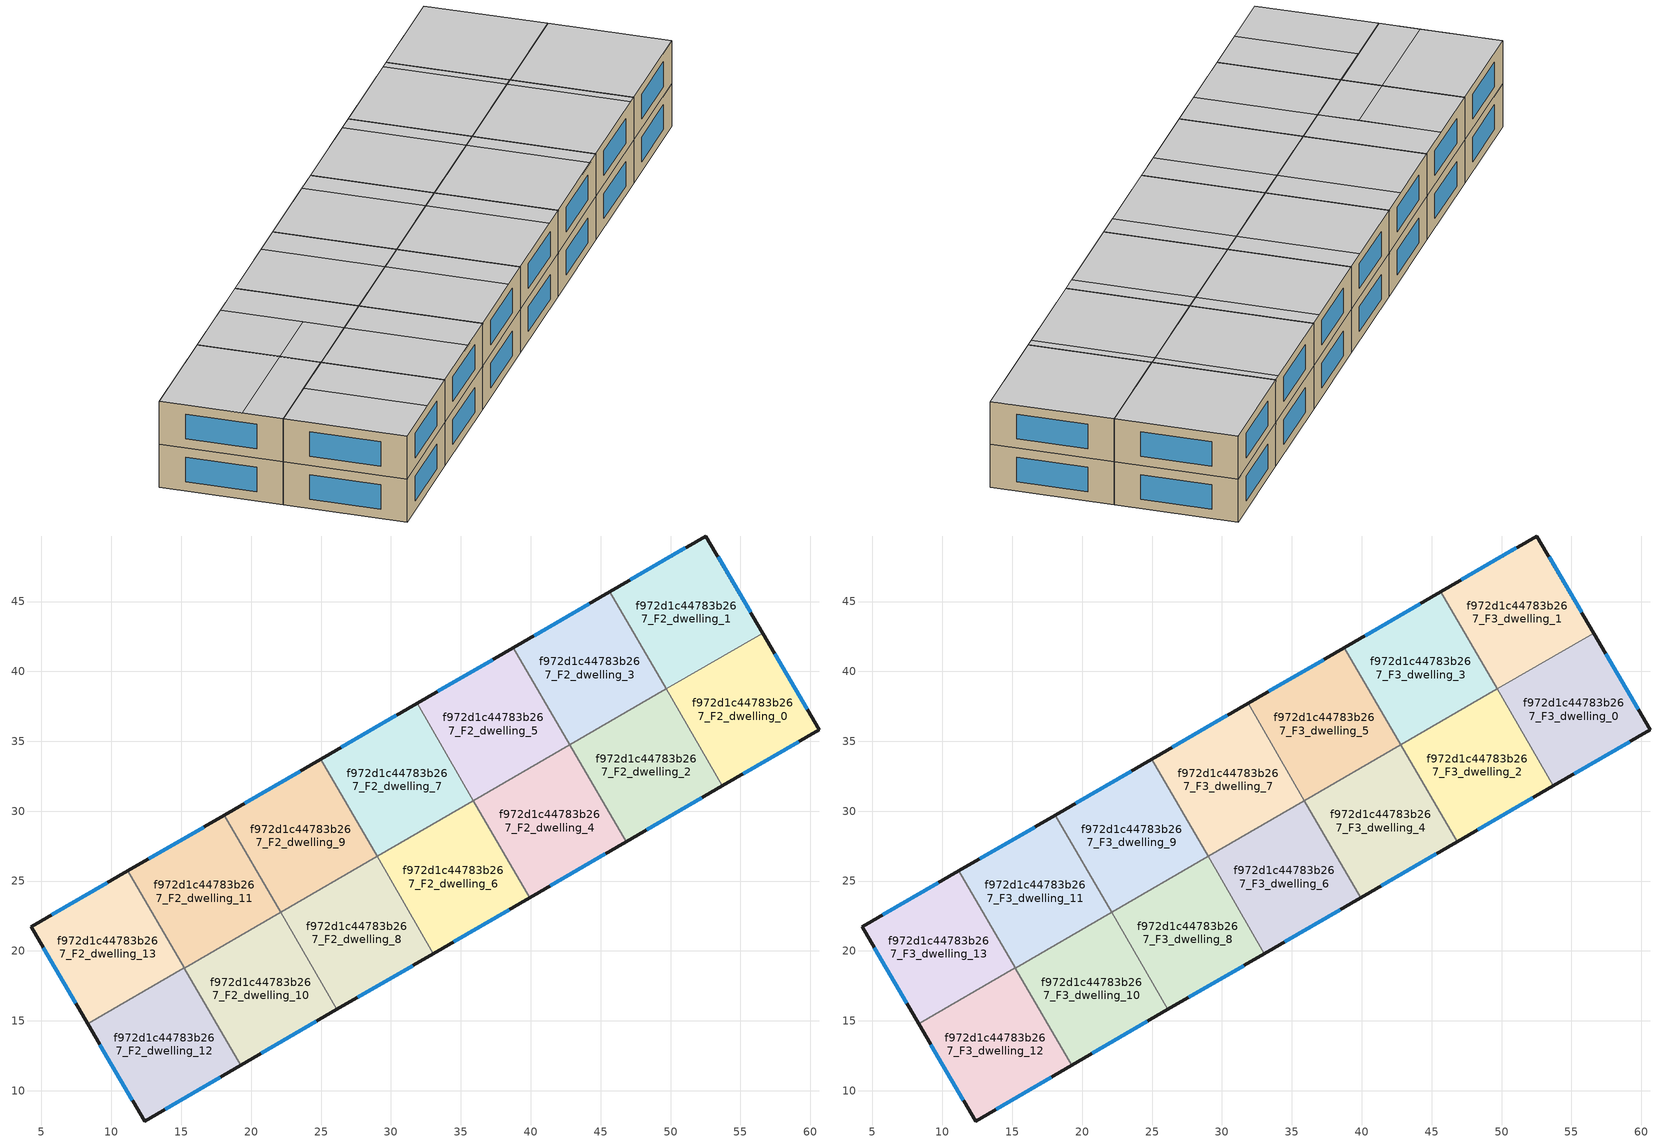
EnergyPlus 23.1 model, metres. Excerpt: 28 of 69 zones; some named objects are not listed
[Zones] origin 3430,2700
f972d1c44783b267_F2_dwelling_0
 floor to f972d1c44783b267_F1_dwelling_0 (EU_floor_Construction): 56.59,42.74 60.64,35.82 53.72,31.81 49.7,38.74 z6
 wall outside (EU_wall_Construction): 53.72,31.81 60.64,35.82 56.59,42.74 z6:9
 wall to f972d1c44783b267_F2_dwelling_1 (EU_wall_Construction): 56.59,42.74 49.7,38.74 z6:9
 wall to f972d1c44783b267_F2_dwelling_2 (EU_wall_Construction): 49.7,38.74 53.72,31.81 z6:9
 window (EU_Window_Construction): 59.77,37.3 57.46,41.26 / 55.2,32.67 59.16,34.96 z6.64:8.36
f972d1c44783b267_F2_dwelling_1
 floor to f972d1c44783b267_F1_dwelling_1 (EU_floor_Construction): 52.53,49.69 56.59,42.74 49.7,38.74 45.66,45.7 z6
 wall outside (EU_wall_Construction): 56.59,42.74 52.53,49.69 45.66,45.7 z6:9
 wall to f972d1c44783b267_F2_dwelling_3 (EU_wall_Construction): 45.66,45.7 49.69,38.76 z6:9
 wall to f972d1c44783b267_F2_dwelling_2 (EU_wall_Construction): 49.69,38.75 49.7,38.74 z6:9
 window (EU_Window_Construction): 55.72,44.23 53.4,48.2 / 51.06,48.83 47.13,46.56 z6.64:8.36
f972d1c44783b267_F2_dwelling_10
 floor to f972d1c44783b267_F1_dwelling_10 (EU_floor_Construction): 22.11,22.77 26.14,15.82 19.25,11.82 15.22,18.77 z6
 wall outside (EU_wall_Construction): 19.25,11.82 26.14,15.82 z6:9
 wall to f972d1c44783b267_F2_dwelling_11 (EU_wall_Construction): 22.11,22.77 15.22,18.77 z6:9
 wall to f972d1c44783b267_F2_dwelling_8 (EU_wall_Construction): 26.14,15.82 22.11,22.77 z6:9
 wall to f972d1c44783b267_F2_dwelling_12 (EU_wall_Construction): 15.22,18.77 19.25,11.82 z6:9
 window (EU_Window_Construction): 20.72,12.68 24.66,14.96 z6.64:8.36
f972d1c44783b267_F2_dwelling_11
 floor to f972d1c44783b267_F1_dwelling_11 (EU_floor_Construction): 18.08,29.72 22.11,22.77 15.22,18.77 11.18,25.72 z6
 wall outside (EU_wall_Construction): 18.08,29.72 11.18,25.72 z6:9
 wall to f972d1c44783b267_F2_dwelling_9 (EU_wall_Construction): 22.11,22.77 18.08,29.72 z6:9
 wall to f972d1c44783b267_F2_dwelling_13 (EU_wall_Construction): 11.18,25.72 15.21,18.78 z6:9
 wall to f972d1c44783b267_F2_dwelling_12 (EU_wall_Construction): 15.21,18.78 15.22,18.77 z6:9
 window (EU_Window_Construction): 16.6,28.86 12.66,26.58 z6.64:8.36
f972d1c44783b267_F2_dwelling_12
 floor to f972d1c44783b267_F1_dwelling_12 (EU_floor_Construction): 15.21,18.78 19.25,11.82 12.37,7.84 8.32,14.79 z6
 wall outside (EU_wall_Construction): 8.32,14.79 12.37,7.84 19.25,11.82 z6:9
 wall to f972d1c44783b267_F2_dwelling_13 (EU_wall_Construction): 15.21,18.78 8.32,14.79 z6:9
 window (EU_Window_Construction): 13.85,8.69 17.77,10.97 / 9.18,13.3 11.5,9.32 z6.64:8.36
f972d1c44783b267_F2_dwelling_13
 floor to f972d1c44783b267_F1_dwelling_13 (EU_floor_Construction): 11.18,25.72 15.21,18.78 8.32,14.79 4.27,21.72 z6
 wall outside (EU_wall_Construction): 11.18,25.72 4.27,21.72 8.32,14.79 z6:9
 window (EU_Window_Construction): 5.14,20.23 7.45,16.27 / 9.7,24.87 5.75,22.58 z6.64:8.36
f972d1c44783b267_F2_dwelling_2
 floor to f972d1c44783b267_F1_dwelling_2 (EU_floor_Construction): 49.69,38.75 53.72,31.81 46.82,27.81 42.79,34.76 z6
 wall outside (EU_wall_Construction): 46.82,27.81 53.72,31.81 z6:9
 wall to f972d1c44783b267_F2_dwelling_3 (EU_wall_Construction): 49.69,38.75 42.79,34.76 z6:9
 wall to f972d1c44783b267_F2_dwelling_4 (EU_wall_Construction): 42.79,34.76 46.82,27.81 z6:9
 window (EU_Window_Construction): 48.3,28.66 52.24,30.95 z6.64:8.36
f972d1c44783b267_F2_dwelling_3
 floor to f972d1c44783b267_F1_dwelling_3 (EU_floor_Construction): 45.66,45.7 49.69,38.75 42.79,34.76 38.77,41.71 z6
 wall outside (EU_wall_Construction): 45.66,45.7 38.77,41.71 z6:9
 wall to f972d1c44783b267_F2_dwelling_5 (EU_wall_Construction): 38.76,41.71 42.79,34.76 z6:9
 window (EU_Window_Construction): 44.18,44.85 40.24,42.56 z6.64:8.36
f972d1c44783b267_F2_dwelling_4
 floor to f972d1c44783b267_F1_dwelling_4 (EU_floor_Construction): 42.79,34.76 46.82,27.81 39.93,23.81 35.9,30.76 z6
 wall outside (EU_wall_Construction): 39.93,23.81 46.82,27.81 z6:9
 wall to f972d1c44783b267_F2_dwelling_5 (EU_wall_Construction): 42.79,34.76 35.9,30.76 z6:9
 wall to f972d1c44783b267_F2_dwelling_6 (EU_wall_Construction): 35.9,30.76 39.93,23.81 z6:9
 window (EU_Window_Construction): 41.4,24.67 45.35,26.95 z6.64:8.36
f972d1c44783b267_F2_dwelling_5
 floor to f972d1c44783b267_F1_dwelling_5 (EU_floor_Construction): 38.77,41.71 42.79,34.76 35.9,30.76 31.87,37.71 z6
 wall outside (EU_wall_Construction): 38.77,41.71 31.87,37.71 z6:9
 wall to f972d1c44783b267_F2_dwelling_7 (EU_wall_Construction): 31.87,37.71 35.9,30.76 z6:9
 window (EU_Window_Construction): 37.29,40.85 33.35,38.57 z6.64:8.36
f972d1c44783b267_F2_dwelling_6
 floor to f972d1c44783b267_F1_dwelling_6 (EU_floor_Construction): 35.9,30.76 39.93,23.81 33.03,19.81 29,26.76 z6
 wall outside (EU_wall_Construction): 33.03,19.81 39.93,23.81 z6:9
 wall to f972d1c44783b267_F2_dwelling_8 (EU_wall_Construction): 29,26.76 33.03,19.81 z6:9
 wall to f972d1c44783b267_F2_dwelling_7 (EU_wall_Construction): 35.9,30.76 29,26.76 z6:9
 window (EU_Window_Construction): 34.51,20.67 38.45,22.95 z6.64:8.36
f972d1c44783b267_F2_dwelling_7
 floor to f972d1c44783b267_F1_dwelling_7 (EU_floor_Construction): 31.87,37.71 35.9,30.76 29,26.76 24.97,33.71 z6
 wall outside (EU_wall_Construction): 31.87,37.71 24.97,33.71 z6:9
 wall to f972d1c44783b267_F2_dwelling_9 (EU_wall_Construction): 24.97,33.71 29,26.76 z6:9
 window (EU_Window_Construction): 30.39,36.86 26.45,34.57 z6.64:8.36
f972d1c44783b267_F2_dwelling_8
 floor to f972d1c44783b267_F1_dwelling_8 (EU_floor_Construction): 29,26.76 33.03,19.81 26.14,15.82 22.11,22.77 z6
 wall outside (EU_wall_Construction): 26.14,15.82 33.03,19.81 z6:9
 wall to f972d1c44783b267_F2_dwelling_9 (EU_wall_Construction): 29,26.76 22.11,22.77 z6:9
 window (EU_Window_Construction): 27.62,16.67 31.56,18.96 z6.64:8.36
f972d1c44783b267_F2_dwelling_9
 floor to f972d1c44783b267_F1_dwelling_9 (EU_floor_Construction): 24.97,33.71 29,26.76 22.11,22.77 18.08,29.72 z6
 wall outside (EU_wall_Construction): 24.97,33.71 18.08,29.72 z6:9
 window (EU_Window_Construction): 23.5,32.86 19.55,30.57 z6.64:8.36
f972d1c44783b267_F3_dwelling_0
 floor to f972d1c44783b267_F2_dwelling_0 (EU_floor_Construction): 56.59,42.74 60.64,35.82 53.72,31.81 49.7,38.74 z9
 wall outside (EU_wall_Construction): 53.72,31.81 60.64,35.82 56.59,42.74 z9:12
 wall to f972d1c44783b267_F3_dwelling_1 (EU_wall_Construction): 56.59,42.74 49.7,38.74 z9:12
 wall to f972d1c44783b267_F3_dwelling_2 (EU_wall_Construction): 49.7,38.74 53.72,31.81 z9:12
 window (EU_Window_Construction): 59.77,37.3 57.46,41.26 / 55.2,32.67 59.16,34.96 z9.64:11.36
 ceiling to f972d1c44783b267_F4_dwelling_0 (EU_floor_Construction): 60.64,35.82 56.59,42.74 49.7,38.74 53.72,31.81 z12
f972d1c44783b267_F3_dwelling_1
 floor to f972d1c44783b267_F2_dwelling_1 (EU_floor_Construction): 52.53,49.69 56.59,42.74 49.7,38.74 45.66,45.7 z9
 wall outside (EU_wall_Construction): 56.59,42.74 52.53,49.69 45.66,45.7 z9:12
 wall to f972d1c44783b267_F3_dwelling_3 (EU_wall_Construction): 45.66,45.7 49.69,38.76 z9:12
 wall to f972d1c44783b267_F3_dwelling_2 (EU_wall_Construction): 49.69,38.75 49.7,38.74 z9:12
 window (EU_Window_Construction): 55.72,44.23 53.4,48.2 / 51.06,48.83 47.13,46.56 z9.64:11.36
 ceiling to f972d1c44783b267_F4_dwelling_1 (EU_floor_Construction): 56.59,42.74 52.53,49.69 45.66,45.7 49.7,38.74 z12
f972d1c44783b267_F3_dwelling_10
 floor to f972d1c44783b267_F2_dwelling_10 (EU_floor_Construction): 22.11,22.77 26.14,15.82 19.25,11.82 15.22,18.77 z9
 wall outside (EU_wall_Construction): 19.25,11.82 26.14,15.82 z9:12
 wall to f972d1c44783b267_F3_dwelling_11 (EU_wall_Construction): 22.11,22.77 15.22,18.77 z9:12
 wall to f972d1c44783b267_F3_dwelling_8 (EU_wall_Construction): 26.14,15.82 22.11,22.77 z9:12
 wall to f972d1c44783b267_F3_dwelling_12 (EU_wall_Construction): 15.22,18.77 19.25,11.82 z9:12
 window (EU_Window_Construction): 20.72,12.68 24.66,14.96 z9.64:11.36
 ceiling to f972d1c44783b267_F4_dwelling_10 (EU_floor_Construction): 23.49,14.28 19.46,21.23 15.22,18.77 19.25,11.82 z12
 ceiling to f972d1c44783b267_F4_dwelling_8 (EU_floor_Construction): 26.14,15.82 22.11,22.77 19.46,21.23 23.49,14.28 z12
f972d1c44783b267_F3_dwelling_11
 floor to f972d1c44783b267_F2_dwelling_11 (EU_floor_Construction): 18.08,29.72 22.11,22.77 15.22,18.77 11.18,25.72 z9
 wall outside (EU_wall_Construction): 18.08,29.72 11.18,25.72 z9:12
 wall to f972d1c44783b267_F3_dwelling_9 (EU_wall_Construction): 22.11,22.77 18.08,29.72 z9:12
 wall to f972d1c44783b267_F3_dwelling_13 (EU_wall_Construction): 11.18,25.72 15.21,18.78 z9:12
 wall to f972d1c44783b267_F3_dwelling_12 (EU_wall_Construction): 15.21,18.78 15.22,18.77 z9:12
 window (EU_Window_Construction): 16.6,28.86 12.66,26.58 z9.64:11.36
 ceiling to f972d1c44783b267_F4_dwelling_12 (EU_floor_Construction): 18.11,23.55 15.43,28.18 11.18,25.72 13.87,21.09 z12
 ceiling to f972d1c44783b267_F4_dwelling_11 (EU_floor_Construction): 19.46,21.23 18.11,23.55 13.87,21.09 15.21,18.78 15.22,18.77 z12
 ceiling to f972d1c44783b267_F4_dwelling_9 (EU_floor_Construction): 22.11,22.77 18.08,29.72 15.43,28.18 19.46,21.23 z12
f972d1c44783b267_F3_dwelling_12
 floor to f972d1c44783b267_F2_dwelling_12 (EU_floor_Construction): 15.21,18.78 19.25,11.82 12.37,7.84 8.32,14.79 z9
 wall outside (EU_wall_Construction): 8.32,14.79 12.37,7.84 19.25,11.82 z9:12
 wall to f972d1c44783b267_F3_dwelling_13 (EU_wall_Construction): 15.21,18.78 8.32,14.79 z9:12
 window (EU_Window_Construction): 13.85,8.69 17.77,10.97 / 9.18,13.3 11.5,9.32 z9.64:11.36
 ceiling to f972d1c44783b267_F4_dwelling_11 (EU_floor_Construction): 16.06,9.98 12.03,16.93 15.22,18.77 15.21,18.78 8.32,14.79 12.37,7.84 z12
 ceiling to f972d1c44783b267_F4_dwelling_10 (EU_floor_Construction): 19.25,11.82 15.22,18.77 12.03,16.93 16.06,9.98 z12
f972d1c44783b267_F3_dwelling_13
 floor to f972d1c44783b267_F2_dwelling_13 (EU_floor_Construction): 11.18,25.72 15.21,18.78 8.32,14.79 4.27,21.72 z9
 wall outside (EU_wall_Construction): 11.18,25.72 4.27,21.72 8.32,14.79 z9:12
 window (EU_Window_Construction): 5.14,20.23 7.45,16.27 / 9.7,24.87 5.75,22.58 z9.64:11.36
 ceiling to f972d1c44783b267_F4_dwelling_12 (EU_floor_Construction): 13.87,21.09 11.18,25.72 4.27,21.72 6.97,17.09 z12
 ceiling to f972d1c44783b267_F4_dwelling_11 (EU_floor_Construction): 15.21,18.78 13.87,21.09 6.97,17.09 8.32,14.79 z12
f972d1c44783b267_F3_dwelling_2
 floor to f972d1c44783b267_F2_dwelling_2 (EU_floor_Construction): 49.69,38.75 53.72,31.81 46.82,27.81 42.79,34.76 z9
 wall outside (EU_wall_Construction): 46.82,27.81 53.72,31.81 z9:12
 wall to f972d1c44783b267_F3_dwelling_3 (EU_wall_Construction): 49.69,38.75 42.79,34.76 z9:12
 wall to f972d1c44783b267_F3_dwelling_4 (EU_wall_Construction): 42.79,34.76 46.82,27.81 z9:12
 window (EU_Window_Construction): 48.3,28.66 52.24,30.95 z9.64:11.36
 ceiling to f972d1c44783b267_F4_dwelling_2 (EU_floor_Construction): 53.19,31.5 49.16,38.45 42.79,34.76 46.82,27.81 z12
 ceiling to f972d1c44783b267_F4_dwelling_0 (EU_floor_Construction): 53.72,31.81 49.7,38.74 49.17,38.44 53.19,31.5 z12
f972d1c44783b267_F3_dwelling_3
 floor to f972d1c44783b267_F2_dwelling_3 (EU_floor_Construction): 45.66,45.7 49.69,38.75 42.79,34.76 38.77,41.71 z9
 wall outside (EU_wall_Construction): 45.66,45.7 38.77,41.71 z9:12
 wall to f972d1c44783b267_F3_dwelling_5 (EU_wall_Construction): 38.76,41.71 42.79,34.76 z9:12
 window (EU_Window_Construction): 44.18,44.85 40.24,42.56 z9.64:11.36
 ceiling to f972d1c44783b267_F4_dwelling_3 (EU_floor_Construction): 49.16,38.45 45.13,45.4 38.77,41.71 42.79,34.76 z12
 ceiling to f972d1c44783b267_F4_dwelling_1 (EU_floor_Construction): 49.69,38.75 45.66,45.7 45.13,45.4 49.16,38.45 z12
f972d1c44783b267_F3_dwelling_4
 floor to f972d1c44783b267_F2_dwelling_4 (EU_floor_Construction): 42.79,34.76 46.82,27.81 39.93,23.81 35.9,30.76 z9
 wall outside (EU_wall_Construction): 39.93,23.81 46.82,27.81 z9:12
 wall to f972d1c44783b267_F3_dwelling_5 (EU_wall_Construction): 42.79,34.76 35.9,30.76 z9:12
 wall to f972d1c44783b267_F3_dwelling_6 (EU_wall_Construction): 35.9,30.76 39.93,23.81 z9:12
 window (EU_Window_Construction): 41.4,24.67 45.35,26.95 z9.64:11.36
 ceiling to f972d1c44783b267_F4_dwelling_4 (EU_floor_Construction): 45.76,27.19 41.73,34.14 35.9,30.76 39.93,23.81 z12
 ceiling to f972d1c44783b267_F4_dwelling_2 (EU_floor_Construction): 46.82,27.81 42.79,34.76 41.73,34.14 45.76,27.19 z12
f972d1c44783b267_F3_dwelling_5
 floor to f972d1c44783b267_F2_dwelling_5 (EU_floor_Construction): 38.77,41.71 42.79,34.76 35.9,30.76 31.87,37.71 z9
 wall outside (EU_wall_Construction): 38.77,41.71 31.87,37.71 z9:12
 wall to f972d1c44783b267_F3_dwelling_7 (EU_wall_Construction): 31.87,37.71 35.9,30.76 z9:12
 window (EU_Window_Construction): 37.29,40.85 33.35,38.57 z9.64:11.36
 ceiling to f972d1c44783b267_F4_dwelling_5 (EU_floor_Construction): 41.73,34.14 37.7,41.09 31.87,37.71 35.9,30.76 z12
 ceiling to f972d1c44783b267_F4_dwelling_3 (EU_floor_Construction): 42.79,34.76 38.77,41.71 37.7,41.09 41.73,34.14 z12
f972d1c44783b267_F3_dwelling_6
 floor to f972d1c44783b267_F2_dwelling_6 (EU_floor_Construction): 35.9,30.76 39.93,23.81 33.03,19.81 29,26.76 z9
 wall outside (EU_wall_Construction): 33.03,19.81 39.93,23.81 z9:12
 wall to f972d1c44783b267_F3_dwelling_8 (EU_wall_Construction): 29,26.76 33.03,19.81 z9:12
 wall to f972d1c44783b267_F3_dwelling_7 (EU_wall_Construction): 35.9,30.76 29,26.76 z9:12
 window (EU_Window_Construction): 34.51,20.67 38.45,22.95 z9.64:11.36
 ceiling to f972d1c44783b267_F4_dwelling_6 (EU_floor_Construction): 38.34,22.89 34.31,29.84 29,26.76 33.03,19.81 z12
 ceiling to f972d1c44783b267_F4_dwelling_4 (EU_floor_Construction): 39.93,23.81 35.9,30.76 34.31,29.84 38.34,22.89 z12
f972d1c44783b267_F3_dwelling_7
 floor to f972d1c44783b267_F2_dwelling_7 (EU_floor_Construction): 31.87,37.71 35.9,30.76 29,26.76 24.97,33.71 z9
 wall outside (EU_wall_Construction): 31.87,37.71 24.97,33.71 z9:12
 wall to f972d1c44783b267_F3_dwelling_9 (EU_wall_Construction): 24.97,33.71 29,26.76 z9:12
 window (EU_Window_Construction): 30.39,36.86 26.45,34.57 z9.64:11.36
 ceiling adiabatic (EU_roof_Construction): 34.31,29.84 30.28,36.79 24.97,33.71 29,26.76 z12
 ceiling to f972d1c44783b267_F4_dwelling_5 (EU_floor_Construction): 35.9,30.76 31.87,37.71 30.28,36.79 34.31,29.84 z12
f972d1c44783b267_F3_dwelling_8
 floor to f972d1c44783b267_F2_dwelling_8 (EU_floor_Construction): 29,26.76 33.03,19.81 26.14,15.82 22.11,22.77 z9
 wall outside (EU_wall_Construction): 26.14,15.82 33.03,19.81 z9:12
 wall to f972d1c44783b267_F3_dwelling_9 (EU_wall_Construction): 29,26.76 22.11,22.77 z9:12
 window (EU_Window_Construction): 27.62,16.67 31.56,18.96 z9.64:11.36
 ceiling to f972d1c44783b267_F4_dwelling_8 (EU_floor_Construction): 30.91,18.58 26.88,25.53 22.11,22.77 26.14,15.82 z12
 ceiling to f972d1c44783b267_F4_dwelling_6 (EU_floor_Construction): 33.03,19.81 29,26.76 26.88,25.53 30.91,18.58 z12
f972d1c44783b267_F3_dwelling_9
 floor to f972d1c44783b267_F2_dwelling_9 (EU_floor_Construction): 24.97,33.71 29,26.76 22.11,22.77 18.08,29.72 z9
 wall outside (EU_wall_Construction): 24.97,33.71 18.08,29.72 z9:12
 window (EU_Window_Construction): 23.5,32.86 19.55,30.57 z9.64:11.36
 ceiling to f972d1c44783b267_F4_dwelling_9 (EU_floor_Construction): 26.88,25.54 22.85,32.49 18.08,29.72 22.11,22.77 z12
 ceiling adiabatic (EU_roof_Construction): 26.88,25.54 22.11,22.77 29,26.76 24.97,33.71 22.85,32.49 z12
[Building]
EU S2 Campaign: North Axis=0; Terrain=City; Solar Distribution=FullExterior
[Site:Location]
Yerevan-Zvartnots.Intl.AP: Latitude=40.15; Longitude=44.383; Time Zone=4; Elevation=854
[SizingPeriod:WeatherFileDays]
AnnualSizingPeriod: Begin Month=1; Begin Day of Month=1; End Month=12; End Day of Month=31; Day of Week for Start Day=Monday; Use Weather File Daylight Saving Period=No; Use Weather File Rain and Snow Indicators=No
[MATERIAL]
EU_InternalMass_Material: Roughness=MediumRough; Thickness=0.1; Conductivity=1; Density=1800; Specific Heat=900; Thermal Absorptance=0.9; Solar Absorptance=0.7; Visible Absorptance=0.7
[MATERIAL:NOMASS] Roughness=MediumRough; Thermal Absorptance=0.9; Solar Absorptance=0.7; Visible Absorptance=0.7
Name | Thermal Resistance
EU_wall_NoMass | 1.05043
EU_roof_NoMass | 1.45357
EU_floor_NoMass | 0.478065
[WINDOWMATERIAL:SIMPLEGLAZINGSYSTEM]
EU_Window_SimpleGlazing: UFactor=2.5566; Solar Heat Gain Coefficient=0.75; Visible Transmittance=0.75
[CONSTRUCTION]
EU_wall_Construction: EU_wall_NoMass
EU_roof_Construction: EU_roof_NoMass
EU_floor_Construction: EU_floor_NoMass
EU_Window_Construction: EU_Window_SimpleGlazing
EU_InternalMass_Construction: EU_InternalMass_Material
[ZONE] Type=1; Multiplier=1; Ceiling Height=autocalculate; Floor Area=autocalculate; Part of Total Floor Area=Yes
Name | Volume
f972d1c44783b267_F2_dwelling_0; f972d1c44783b267_F3_dwelling_0 | 192.09
f972d1c44783b267_F2_dwelling_1; f972d1c44783b267_F3_dwelling_1 | 192.069
f972d1c44783b267_F2_dwelling_10; f972d1c44783b267_F3_dwelling_10; f972d1c44783b267_F2_dwelling_8; f972d1c44783b267_F3_dwelling_8 | 192.084
f972d1c44783b267_F2_dwelling_11; f972d1c44783b267_F3_dwelling_11 | 192.072
f972d1c44783b267_F2_dwelling_12; f972d1c44783b267_F3_dwelling_12 | 192.11
f972d1c44783b267_F2_dwelling_13; f972d1c44783b267_F3_dwelling_13 | 192.103
f972d1c44783b267_F2_dwelling_2; f972d1c44783b267_F3_dwelling_2 | 192.073
f972d1c44783b267_F2_dwelling_3; f972d1c44783b267_F3_dwelling_3; f972d1c44783b267_F2_dwelling_6; f972d1c44783b267_F3_dwelling_6; f972d1c44783b267_F2_dwelling_9; f972d1c44783b267_F3_dwelling_9 | 192.105
f972d1c44783b267_F2_dwelling_4; f972d1c44783b267_F3_dwelling_4 | 192.101
f972d1c44783b267_F2_dwelling_5; f972d1c44783b267_F3_dwelling_5; f972d1c44783b267_F2_dwelling_7; f972d1c44783b267_F3_dwelling_7 | 192.093
[INTERNALMASS] Construction=EU_InternalMass_Construction
Name | Zone or ZoneList | Surface Area
f972d1c44783b267_F2_dwelling_0_EU_InternalMass | f972d1c44783b267_F2_dwelling_0 | 64.0312
f972d1c44783b267_F2_dwelling_1_EU_InternalMass | f972d1c44783b267_F2_dwelling_1 | 64.0238
f972d1c44783b267_F2_dwelling_2_EU_InternalMass | f972d1c44783b267_F2_dwelling_2 | 64.0242
f972d1c44783b267_F2_dwelling_3_EU_InternalMass | f972d1c44783b267_F2_dwelling_3 | 64.0379
f972d1c44783b267_F2_dwelling_4_EU_InternalMass | f972d1c44783b267_F2_dwelling_4 | 64.0327
f972d1c44783b267_F2_dwelling_5_EU_InternalMass | f972d1c44783b267_F2_dwelling_5 | 64.0311
f972d1c44783b267_F2_dwelling_6_EU_InternalMass | f972d1c44783b267_F2_dwelling_6 | 64.0358
f972d1c44783b267_F2_dwelling_7_EU_InternalMass | f972d1c44783b267_F2_dwelling_7 | 64.0311
f972d1c44783b267_F2_dwelling_8_EU_InternalMass | f972d1c44783b267_F2_dwelling_8 | 64.0278
f972d1c44783b267_F2_dwelling_9_EU_InternalMass | f972d1c44783b267_F2_dwelling_9 | 64.036
f972d1c44783b267_F2_dwelling_10_EU_InternalMass | f972d1c44783b267_F2_dwelling_10 | 64.027
f972d1c44783b267_F2_dwelling_11_EU_InternalMass | f972d1c44783b267_F2_dwelling_11 | 64.0258
f972d1c44783b267_F2_dwelling_12_EU_InternalMass | f972d1c44783b267_F2_dwelling_12 | 64.0353
f972d1c44783b267_F2_dwelling_13_EU_InternalMass | f972d1c44783b267_F2_dwelling_13 | 64.0356
f972d1c44783b267_F3_dwelling_0_EU_InternalMass | f972d1c44783b267_F3_dwelling_0 | 64.0312
f972d1c44783b267_F3_dwelling_1_EU_InternalMass | f972d1c44783b267_F3_dwelling_1 | 64.0238
f972d1c44783b267_F3_dwelling_2_EU_InternalMass | f972d1c44783b267_F3_dwelling_2 | 64.0242
f972d1c44783b267_F3_dwelling_3_EU_InternalMass | f972d1c44783b267_F3_dwelling_3 | 64.0379
f972d1c44783b267_F3_dwelling_4_EU_InternalMass | f972d1c44783b267_F3_dwelling_4 | 64.0327
f972d1c44783b267_F3_dwelling_5_EU_InternalMass | f972d1c44783b267_F3_dwelling_5 | 64.0311
f972d1c44783b267_F3_dwelling_6_EU_InternalMass | f972d1c44783b267_F3_dwelling_6 | 64.0358
f972d1c44783b267_F3_dwelling_7_EU_InternalMass | f972d1c44783b267_F3_dwelling_7 | 64.0311
f972d1c44783b267_F3_dwelling_8_EU_InternalMass | f972d1c44783b267_F3_dwelling_8 | 64.0278
f972d1c44783b267_F3_dwelling_9_EU_InternalMass | f972d1c44783b267_F3_dwelling_9 | 64.036
f972d1c44783b267_F3_dwelling_10_EU_InternalMass | f972d1c44783b267_F3_dwelling_10 | 64.027
f972d1c44783b267_F3_dwelling_11_EU_InternalMass | f972d1c44783b267_F3_dwelling_11 | 64.0258
f972d1c44783b267_F3_dwelling_12_EU_InternalMass | f972d1c44783b267_F3_dwelling_12 | 64.0353
f972d1c44783b267_F3_dwelling_13_EU_InternalMass | f972d1c44783b267_F3_dwelling_13 | 64.0356
[OTHEREQUIPMENT] Fuel Type=Electricity; Design Level Calculation Method=Watts/Area; Power per Zone Floor Area=1; Fraction Latent=0; Fraction Radiant=0; Fraction Lost=0; Carbon Dioxide Generation Rate=0; EndUse Subcategory=EU_Step8_InternalGains
Name | Zone or ZoneList or Space or SpaceList | Schedule
EU_Step8_InternalGain_f972d1c44783b267_F2_dwelling_0_f000 | f972d1c44783b267_F2_dwelling_0 | EU_Step8_GainSchedule_f972d1c44783b267_F2_dwelling_0_f000
EU_Step8_InternalGain_f972d1c44783b267_F2_dwelling_1_f000 | f972d1c44783b267_F2_dwelling_1 | EU_Step8_GainSchedule_f972d1c44783b267_F2_dwelling_1_f000
EU_Step8_InternalGain_f972d1c44783b267_F2_dwelling_2_f000 | f972d1c44783b267_F2_dwelling_2 | EU_Step8_GainSchedule_f972d1c44783b267_F2_dwelling_2_f000
EU_Step8_InternalGain_f972d1c44783b267_F2_dwelling_3_f000 | f972d1c44783b267_F2_dwelling_3 | EU_Step8_GainSchedule_f972d1c44783b267_F2_dwelling_3_f000
EU_Step8_InternalGain_f972d1c44783b267_F2_dwelling_4_f000 | f972d1c44783b267_F2_dwelling_4 | EU_Step8_GainSchedule_f972d1c44783b267_F2_dwelling_4_f000
EU_Step8_InternalGain_f972d1c44783b267_F2_dwelling_5_f000 | f972d1c44783b267_F2_dwelling_5 | EU_Step8_GainSchedule_f972d1c44783b267_F2_dwelling_5_f000
EU_Step8_InternalGain_f972d1c44783b267_F2_dwelling_6_f000 | f972d1c44783b267_F2_dwelling_6 | EU_Step8_GainSchedule_f972d1c44783b267_F2_dwelling_6_f000
EU_Step8_InternalGain_f972d1c44783b267_F2_dwelling_7_f000 | f972d1c44783b267_F2_dwelling_7 | EU_Step8_GainSchedule_f972d1c44783b267_F2_dwelling_7_f000
EU_Step8_InternalGain_f972d1c44783b267_F2_dwelling_8_f000 | f972d1c44783b267_F2_dwelling_8 | EU_Step8_GainSchedule_f972d1c44783b267_F2_dwelling_8_f000
EU_Step8_InternalGain_f972d1c44783b267_F2_dwelling_9_f000 | f972d1c44783b267_F2_dwelling_9 | EU_Step8_GainSchedule_f972d1c44783b267_F2_dwelling_9_f000
EU_Step8_InternalGain_f972d1c44783b267_F2_dwelling_10_f000 | f972d1c44783b267_F2_dwelling_10 | EU_Step8_GainSchedule_f972d1c44783b267_F2_dwelling_10_f000
EU_Step8_InternalGain_f972d1c44783b267_F2_dwelling_11_f000 | f972d1c44783b267_F2_dwelling_11 | EU_Step8_GainSchedule_f972d1c44783b267_F2_dwelling_11_f000
EU_Step8_InternalGain_f972d1c44783b267_F2_dwelling_12_f000 | f972d1c44783b267_F2_dwelling_12 | EU_Step8_GainSchedule_f972d1c44783b267_F2_dwelling_12_f000
EU_Step8_InternalGain_f972d1c44783b267_F2_dwelling_13_f000 | f972d1c44783b267_F2_dwelling_13 | EU_Step8_GainSchedule_f972d1c44783b267_F2_dwelling_13_f000
EU_Step8_InternalGain_f972d1c44783b267_F3_dwelling_0_f000 | f972d1c44783b267_F3_dwelling_0 | EU_Step8_GainSchedule_f972d1c44783b267_F3_dwelling_0_f000
EU_Step8_InternalGain_f972d1c44783b267_F3_dwelling_1_f000 | f972d1c44783b267_F3_dwelling_1 | EU_Step8_GainSchedule_f972d1c44783b267_F3_dwelling_1_f000
EU_Step8_InternalGain_f972d1c44783b267_F3_dwelling_2_f000 | f972d1c44783b267_F3_dwelling_2 | EU_Step8_GainSchedule_f972d1c44783b267_F3_dwelling_2_f000
EU_Step8_InternalGain_f972d1c44783b267_F3_dwelling_3_f000 | f972d1c44783b267_F3_dwelling_3 | EU_Step8_GainSchedule_f972d1c44783b267_F3_dwelling_3_f000
EU_Step8_InternalGain_f972d1c44783b267_F3_dwelling_4_f000 | f972d1c44783b267_F3_dwelling_4 | EU_Step8_GainSchedule_f972d1c44783b267_F3_dwelling_4_f000
EU_Step8_InternalGain_f972d1c44783b267_F3_dwelling_5_f000 | f972d1c44783b267_F3_dwelling_5 | EU_Step8_GainSchedule_f972d1c44783b267_F3_dwelling_5_f000
EU_Step8_InternalGain_f972d1c44783b267_F3_dwelling_6_f000 | f972d1c44783b267_F3_dwelling_6 | EU_Step8_GainSchedule_f972d1c44783b267_F3_dwelling_6_f000
EU_Step8_InternalGain_f972d1c44783b267_F3_dwelling_7_f000 | f972d1c44783b267_F3_dwelling_7 | EU_Step8_GainSchedule_f972d1c44783b267_F3_dwelling_7_f000
EU_Step8_InternalGain_f972d1c44783b267_F3_dwelling_8_f000 | f972d1c44783b267_F3_dwelling_8 | EU_Step8_GainSchedule_f972d1c44783b267_F3_dwelling_8_f000
EU_Step8_InternalGain_f972d1c44783b267_F3_dwelling_9_f000 | f972d1c44783b267_F3_dwelling_9 | EU_Step8_GainSchedule_f972d1c44783b267_F3_dwelling_9_f000
EU_Step8_InternalGain_f972d1c44783b267_F3_dwelling_10_f000 | f972d1c44783b267_F3_dwelling_10 | EU_Step8_GainSchedule_f972d1c44783b267_F3_dwelling_10_f000
EU_Step8_InternalGain_f972d1c44783b267_F3_dwelling_11_f000 | f972d1c44783b267_F3_dwelling_11 | EU_Step8_GainSchedule_f972d1c44783b267_F3_dwelling_11_f000
EU_Step8_InternalGain_f972d1c44783b267_F3_dwelling_12_f000 | f972d1c44783b267_F3_dwelling_12 | EU_Step8_GainSchedule_f972d1c44783b267_F3_dwelling_12_f000
EU_Step8_InternalGain_f972d1c44783b267_F3_dwelling_13_f000 | f972d1c44783b267_F3_dwelling_13 | EU_Step8_GainSchedule_f972d1c44783b267_F3_dwelling_13_f000
[ZONEVENTILATION:DESIGNFLOWRATE] Schedule=EU_AlwaysOn; Design Flow Rate Calculation Method=AirChanges/Hour; Air Changes per Hour=0.557805; Ventilation Type=Natural; Fan Pressure Rise=0; Fan Total Efficiency=1; Constant Term Coefficient=1; Temperature Term Coefficient=0; Velocity Term Coefficient=0; Velocity Squared Term Coefficient=0; Minimum Indoor Temperature=-100; Maximum Indoor Temperature=100; Delta Temperature=-100; Minimum Outdoor Temperature=-100; Maximum Outdoor Temperature=100; Maximum Wind Speed=40
Name | Zone or ZoneList or Space or SpaceList
EU_ConstantAir_f972d1c44783b267_F2_dwelling_0 | f972d1c44783b267_F2_dwelling_0
EU_ConstantAir_f972d1c44783b267_F2_dwelling_1 | f972d1c44783b267_F2_dwelling_1
EU_ConstantAir_f972d1c44783b267_F2_dwelling_2 | f972d1c44783b267_F2_dwelling_2
EU_ConstantAir_f972d1c44783b267_F2_dwelling_3 | f972d1c44783b267_F2_dwelling_3
EU_ConstantAir_f972d1c44783b267_F2_dwelling_4 | f972d1c44783b267_F2_dwelling_4
EU_ConstantAir_f972d1c44783b267_F2_dwelling_5 | f972d1c44783b267_F2_dwelling_5
EU_ConstantAir_f972d1c44783b267_F2_dwelling_6 | f972d1c44783b267_F2_dwelling_6
EU_ConstantAir_f972d1c44783b267_F2_dwelling_7 | f972d1c44783b267_F2_dwelling_7
EU_ConstantAir_f972d1c44783b267_F2_dwelling_8 | f972d1c44783b267_F2_dwelling_8
EU_ConstantAir_f972d1c44783b267_F2_dwelling_9 | f972d1c44783b267_F2_dwelling_9
EU_ConstantAir_f972d1c44783b267_F2_dwelling_10 | f972d1c44783b267_F2_dwelling_10
EU_ConstantAir_f972d1c44783b267_F2_dwelling_11 | f972d1c44783b267_F2_dwelling_11
EU_ConstantAir_f972d1c44783b267_F2_dwelling_12 | f972d1c44783b267_F2_dwelling_12
EU_ConstantAir_f972d1c44783b267_F2_dwelling_13 | f972d1c44783b267_F2_dwelling_13
EU_ConstantAir_f972d1c44783b267_F3_dwelling_0 | f972d1c44783b267_F3_dwelling_0
EU_ConstantAir_f972d1c44783b267_F3_dwelling_1 | f972d1c44783b267_F3_dwelling_1
EU_ConstantAir_f972d1c44783b267_F3_dwelling_2 | f972d1c44783b267_F3_dwelling_2
EU_ConstantAir_f972d1c44783b267_F3_dwelling_3 | f972d1c44783b267_F3_dwelling_3
EU_ConstantAir_f972d1c44783b267_F3_dwelling_4 | f972d1c44783b267_F3_dwelling_4
EU_ConstantAir_f972d1c44783b267_F3_dwelling_5 | f972d1c44783b267_F3_dwelling_5
EU_ConstantAir_f972d1c44783b267_F3_dwelling_6 | f972d1c44783b267_F3_dwelling_6
EU_ConstantAir_f972d1c44783b267_F3_dwelling_7 | f972d1c44783b267_F3_dwelling_7
EU_ConstantAir_f972d1c44783b267_F3_dwelling_8 | f972d1c44783b267_F3_dwelling_8
EU_ConstantAir_f972d1c44783b267_F3_dwelling_9 | f972d1c44783b267_F3_dwelling_9
EU_ConstantAir_f972d1c44783b267_F3_dwelling_10 | f972d1c44783b267_F3_dwelling_10
EU_ConstantAir_f972d1c44783b267_F3_dwelling_11 | f972d1c44783b267_F3_dwelling_11
EU_ConstantAir_f972d1c44783b267_F3_dwelling_12 | f972d1c44783b267_F3_dwelling_12
EU_ConstantAir_f972d1c44783b267_F3_dwelling_13 | f972d1c44783b267_F3_dwelling_13
[HVACTEMPLATE:ZONE:IDEALLOADSAIRSYSTEM] System Availability Schedule=EU_AlwaysOn; Maximum Heating Supply Air Temperature=50; Minimum Cooling Supply Air Temperature=13; Maximum Heating Supply Air Humidity Ratio=0.0156; Minimum Cooling Supply Air Humidity Ratio=0.0077; Heating Limit=NoLimit; Cooling Limit=NoLimit; Heating Availability Schedule=EU_AlwaysOn; Cooling Availability Schedule=EU_CoolingOff; Dehumidification Control Type=ConstantSensibleHeatRatio; Cooling Sensible Heat Ratio=0.7; Dehumidification Setpoint=60; Humidification Control Type=None; Humidification Setpoint=30; Outdoor Air Method=None; Outdoor Air Flow Rate per Person=0.00944; Outdoor Air Flow Rate per Zone Floor Area=0; Outdoor Air Flow Rate per Zone=0; Demand Controlled Ventilation Type=None; Outdoor Air Economizer Type=NoEconomizer; Heat Recovery Type=None; Sensible Heat Recovery Effectiveness=0.7; Latent Heat Recovery Effectiveness=0.65
Name | Template Thermostat
f972d1c44783b267_F2_dwelling_0 | EU_HeatOnly_f972d1c44783b267_F2_dwelling_0
f972d1c44783b267_F2_dwelling_1 | EU_HeatOnly_f972d1c44783b267_F2_dwelling_1
f972d1c44783b267_F2_dwelling_2 | EU_HeatOnly_f972d1c44783b267_F2_dwelling_2
f972d1c44783b267_F2_dwelling_3 | EU_HeatOnly_f972d1c44783b267_F2_dwelling_3
f972d1c44783b267_F2_dwelling_4 | EU_HeatOnly_f972d1c44783b267_F2_dwelling_4
f972d1c44783b267_F2_dwelling_5 | EU_HeatOnly_f972d1c44783b267_F2_dwelling_5
f972d1c44783b267_F2_dwelling_6 | EU_HeatOnly_f972d1c44783b267_F2_dwelling_6
f972d1c44783b267_F2_dwelling_7 | EU_HeatOnly_f972d1c44783b267_F2_dwelling_7
f972d1c44783b267_F2_dwelling_8 | EU_HeatOnly_f972d1c44783b267_F2_dwelling_8
f972d1c44783b267_F2_dwelling_9 | EU_HeatOnly_f972d1c44783b267_F2_dwelling_9
f972d1c44783b267_F2_dwelling_10 | EU_HeatOnly_f972d1c44783b267_F2_dwelling_10
f972d1c44783b267_F2_dwelling_11 | EU_HeatOnly_f972d1c44783b267_F2_dwelling_11
f972d1c44783b267_F2_dwelling_12 | EU_HeatOnly_f972d1c44783b267_F2_dwelling_12
f972d1c44783b267_F2_dwelling_13 | EU_HeatOnly_f972d1c44783b267_F2_dwelling_13
f972d1c44783b267_F3_dwelling_0 | EU_HeatOnly_f972d1c44783b267_F3_dwelling_0
f972d1c44783b267_F3_dwelling_1 | EU_HeatOnly_f972d1c44783b267_F3_dwelling_1
f972d1c44783b267_F3_dwelling_2 | EU_HeatOnly_f972d1c44783b267_F3_dwelling_2
f972d1c44783b267_F3_dwelling_3 | EU_HeatOnly_f972d1c44783b267_F3_dwelling_3
f972d1c44783b267_F3_dwelling_4 | EU_HeatOnly_f972d1c44783b267_F3_dwelling_4
f972d1c44783b267_F3_dwelling_5 | EU_HeatOnly_f972d1c44783b267_F3_dwelling_5
f972d1c44783b267_F3_dwelling_6 | EU_HeatOnly_f972d1c44783b267_F3_dwelling_6
f972d1c44783b267_F3_dwelling_7 | EU_HeatOnly_f972d1c44783b267_F3_dwelling_7
f972d1c44783b267_F3_dwelling_8 | EU_HeatOnly_f972d1c44783b267_F3_dwelling_8
f972d1c44783b267_F3_dwelling_9 | EU_HeatOnly_f972d1c44783b267_F3_dwelling_9
f972d1c44783b267_F3_dwelling_10 | EU_HeatOnly_f972d1c44783b267_F3_dwelling_10
f972d1c44783b267_F3_dwelling_11 | EU_HeatOnly_f972d1c44783b267_F3_dwelling_11
f972d1c44783b267_F3_dwelling_12 | EU_HeatOnly_f972d1c44783b267_F3_dwelling_12
f972d1c44783b267_F3_dwelling_13 | EU_HeatOnly_f972d1c44783b267_F3_dwelling_13
[SIZING:ZONE] Zone Cooling Design Supply Air Temperature Input Method=SupplyAirTemperature; Zone Cooling Design Supply Air Temperature=13; Zone Heating Design Supply Air Temperature Input Method=SupplyAirTemperature; Zone Heating Design Supply Air Temperature=50; Zone Cooling Design Supply Air Humidity Ratio=0.008; Zone Heating Design Supply Air Humidity Ratio=0.008; Cooling Design Air Flow Method=DesignDay; Cooling Design Air Flow Rate=0; Cooling Minimum Air Flow per Zone Floor Area=0.000762; Cooling Minimum Air Flow=0; Cooling Minimum Air Flow Fraction=0.2; Heating Design Air Flow Method=DesignDay; Heating Design Air Flow Rate=0; Heating Maximum Air Flow per Zone Floor Area=0.002032; Heating Maximum Air Flow=0.141576; Heating Maximum Air Flow Fraction=0.3; Account for Dedicated Outdoor Air System=No; Dedicated Outdoor Air System Control Strategy=NeutralSupplyAir; Dedicated Outdoor Air Low Setpoint Temperature for Design=autosize; Dedicated Outdoor Air High Setpoint Temperature for Design=autosize; Zone Load Sizing Method=Sensible Load Only No Latent Load; Zone Latent Cooling Design Supply Air Humidity Ratio Input Method=HumidityRatioDifference; Zone Cooling Design Supply Air Humidity Ratio Difference=0.005; Zone Latent Heating Design Supply Air Humidity Ratio Input Method=HumidityRatioDifference; Zone Humidification Design Supply Air Humidity Ratio Difference=0.005
f972d1c44783b267_F2_dwelling_0; f972d1c44783b267_F2_dwelling_1; f972d1c44783b267_F2_dwelling_2; f972d1c44783b267_F2_dwelling_3; f972d1c44783b267_F2_dwelling_4; f972d1c44783b267_F2_dwelling_5; f972d1c44783b267_F2_dwelling_6; f972d1c44783b267_F2_dwelling_7; f972d1c44783b267_F2_dwelling_8; f972d1c44783b267_F2_dwelling_9; f972d1c44783b267_F2_dwelling_10; f972d1c44783b267_F2_dwelling_11; f972d1c44783b267_F2_dwelling_12; f972d1c44783b267_F2_dwelling_13; f972d1c44783b267_F3_dwelling_0; f972d1c44783b267_F3_dwelling_1; f972d1c44783b267_F3_dwelling_2; f972d1c44783b267_F3_dwelling_3; f972d1c44783b267_F3_dwelling_4; f972d1c44783b267_F3_dwelling_5; f972d1c44783b267_F3_dwelling_6; f972d1c44783b267_F3_dwelling_7; f972d1c44783b267_F3_dwelling_8; f972d1c44783b267_F3_dwelling_9; f972d1c44783b267_F3_dwelling_10; f972d1c44783b267_F3_dwelling_11; f972d1c44783b267_F3_dwelling_12; f972d1c44783b267_F3_dwelling_13
[SCHEDULE:CONSTANT]
Name | Hourly Value
EU_AlwaysOn | 1
EU_CoolingOff | 0
[SCHEDULE:FILE] Column Number=1; Rows to Skip at Top=0; Number of Hours of Data=8760; Column Separator=Comma; Interpolate to Timestep=No; Minutes per Item=60; Adjust Schedule for Daylight Savings=Yes
Name | File
EU_Step8_GainSchedule_f972d1c44783b267_F2_dwelling_0_f000 | ../../schedules/f972d1c44783b267/f972d1c44783b267_F2_dwelling_0_f000_gain.csv
EU_Step8_GainSchedule_f972d1c44783b267_F2_dwelling_1_f000 | ../../schedules/f972d1c44783b267/f972d1c44783b267_F2_dwelling_1_f000_gain.csv
EU_Step8_GainSchedule_f972d1c44783b267_F2_dwelling_2_f000 | ../../schedules/f972d1c44783b267/f972d1c44783b267_F2_dwelling_2_f000_gain.csv
EU_Step8_GainSchedule_f972d1c44783b267_F2_dwelling_3_f000 | ../../schedules/f972d1c44783b267/f972d1c44783b267_F2_dwelling_3_f000_gain.csv
EU_Step8_GainSchedule_f972d1c44783b267_F2_dwelling_4_f000 | ../../schedules/f972d1c44783b267/f972d1c44783b267_F2_dwelling_4_f000_gain.csv
EU_Step8_GainSchedule_f972d1c44783b267_F2_dwelling_5_f000 | ../../schedules/f972d1c44783b267/f972d1c44783b267_F2_dwelling_5_f000_gain.csv
EU_Step8_GainSchedule_f972d1c44783b267_F2_dwelling_6_f000 | ../../schedules/f972d1c44783b267/f972d1c44783b267_F2_dwelling_6_f000_gain.csv
EU_Step8_GainSchedule_f972d1c44783b267_F2_dwelling_7_f000 | ../../schedules/f972d1c44783b267/f972d1c44783b267_F2_dwelling_7_f000_gain.csv
EU_Step8_GainSchedule_f972d1c44783b267_F2_dwelling_8_f000 | ../../schedules/f972d1c44783b267/f972d1c44783b267_F2_dwelling_8_f000_gain.csv
EU_Step8_GainSchedule_f972d1c44783b267_F2_dwelling_9_f000 | ../../schedules/f972d1c44783b267/f972d1c44783b267_F2_dwelling_9_f000_gain.csv
EU_Step8_GainSchedule_f972d1c44783b267_F2_dwelling_10_f000 | ../../schedules/f972d1c44783b267/f972d1c44783b267_F2_dwelling_10_f000_gain.csv
EU_Step8_GainSchedule_f972d1c44783b267_F2_dwelling_11_f000 | ../../schedules/f972d1c44783b267/f972d1c44783b267_F2_dwelling_11_f000_gain.csv
EU_Step8_GainSchedule_f972d1c44783b267_F2_dwelling_12_f000 | ../../schedules/f972d1c44783b267/f972d1c44783b267_F2_dwelling_12_f000_gain.csv
EU_Step8_GainSchedule_f972d1c44783b267_F2_dwelling_13_f000 | ../../schedules/f972d1c44783b267/f972d1c44783b267_F2_dwelling_13_f000_gain.csv
EU_Step8_GainSchedule_f972d1c44783b267_F3_dwelling_0_f000 | ../../schedules/f972d1c44783b267/f972d1c44783b267_F3_dwelling_0_f000_gain.csv
EU_Step8_GainSchedule_f972d1c44783b267_F3_dwelling_1_f000 | ../../schedules/f972d1c44783b267/f972d1c44783b267_F3_dwelling_1_f000_gain.csv
EU_Step8_GainSchedule_f972d1c44783b267_F3_dwelling_2_f000 | ../../schedules/f972d1c44783b267/f972d1c44783b267_F3_dwelling_2_f000_gain.csv
EU_Step8_GainSchedule_f972d1c44783b267_F3_dwelling_3_f000 | ../../schedules/f972d1c44783b267/f972d1c44783b267_F3_dwelling_3_f000_gain.csv
EU_Step8_GainSchedule_f972d1c44783b267_F3_dwelling_4_f000 | ../../schedules/f972d1c44783b267/f972d1c44783b267_F3_dwelling_4_f000_gain.csv
EU_Step8_GainSchedule_f972d1c44783b267_F3_dwelling_5_f000 | ../../schedules/f972d1c44783b267/f972d1c44783b267_F3_dwelling_5_f000_gain.csv
EU_Step8_GainSchedule_f972d1c44783b267_F3_dwelling_6_f000 | ../../schedules/f972d1c44783b267/f972d1c44783b267_F3_dwelling_6_f000_gain.csv
EU_Step8_GainSchedule_f972d1c44783b267_F3_dwelling_7_f000 | ../../schedules/f972d1c44783b267/f972d1c44783b267_F3_dwelling_7_f000_gain.csv
EU_Step8_GainSchedule_f972d1c44783b267_F3_dwelling_8_f000 | ../../schedules/f972d1c44783b267/f972d1c44783b267_F3_dwelling_8_f000_gain.csv
EU_Step8_GainSchedule_f972d1c44783b267_F3_dwelling_9_f000 | ../../schedules/f972d1c44783b267/f972d1c44783b267_F3_dwelling_9_f000_gain.csv
EU_Step8_GainSchedule_f972d1c44783b267_F3_dwelling_10_f000 | ../../schedules/f972d1c44783b267/f972d1c44783b267_F3_dwelling_10_f000_gain.csv
EU_Step8_GainSchedule_f972d1c44783b267_F3_dwelling_11_f000 | ../../schedules/f972d1c44783b267/f972d1c44783b267_F3_dwelling_11_f000_gain.csv
EU_Step8_GainSchedule_f972d1c44783b267_F3_dwelling_12_f000 | ../../schedules/f972d1c44783b267/f972d1c44783b267_F3_dwelling_12_f000_gain.csv
EU_Step8_GainSchedule_f972d1c44783b267_F3_dwelling_13_f000 | ../../schedules/f972d1c44783b267/f972d1c44783b267_F3_dwelling_13_f000_gain.csv
